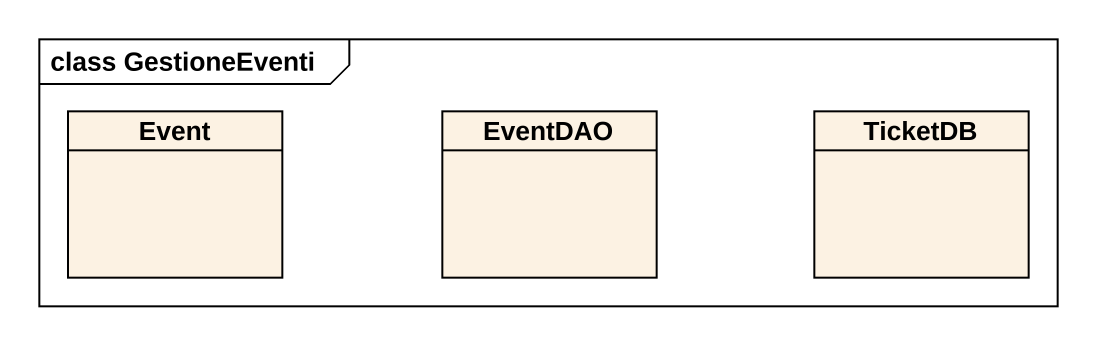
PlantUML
@startuml
mainframe class GestioneEventi
hide circle
hide empty members
class Event
class EventDAO
class TicketDB
@enduml
